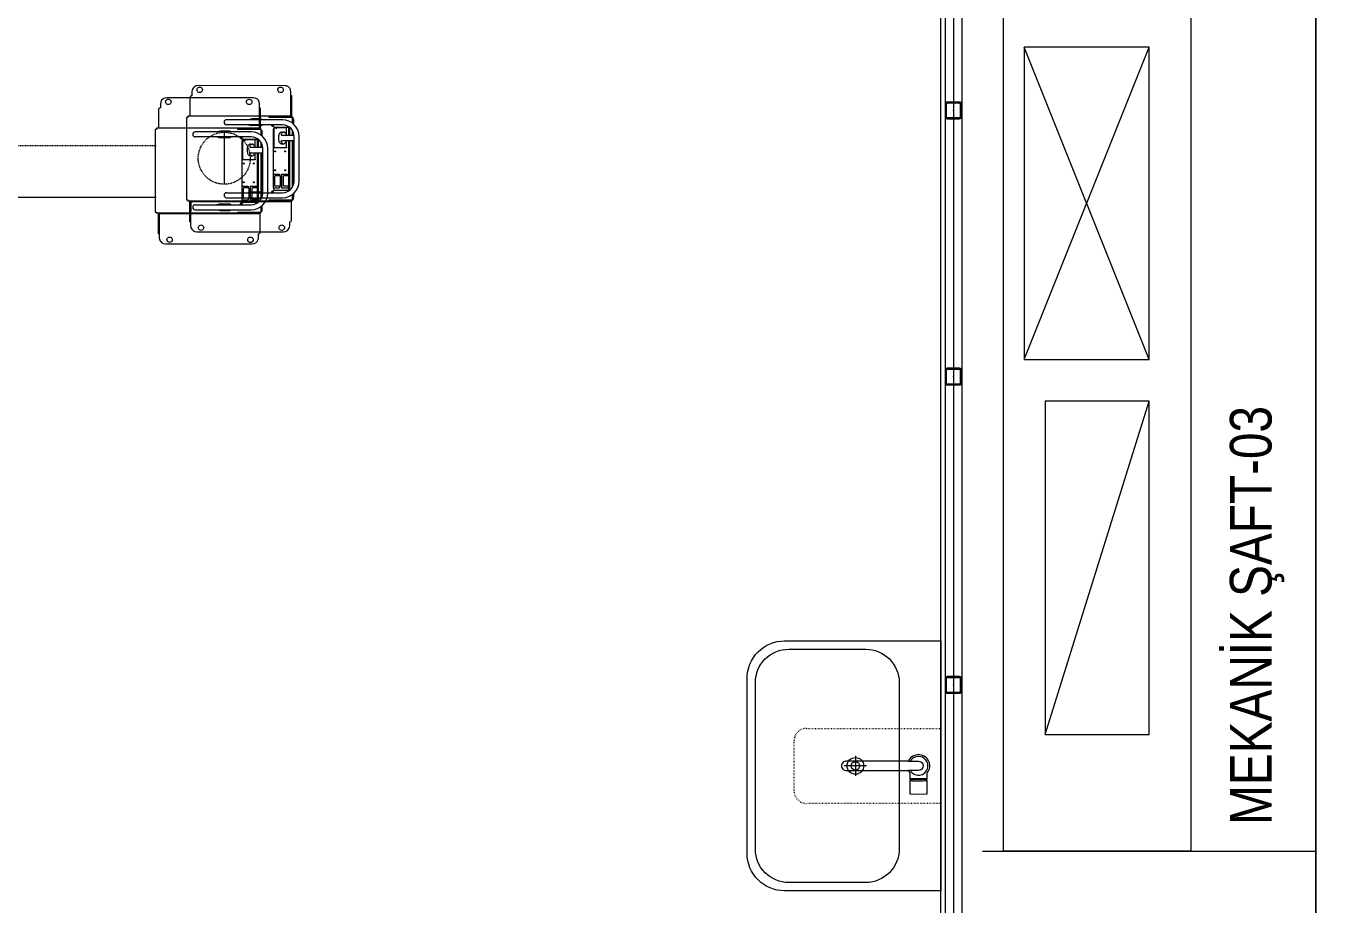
# Model space of a CAD drawing. Extents: x -3709 to 34975, y -230 to 8245.
# Drawn here: x 2491.4 to 2805.8, y 419.6 to 630.6 of the extents above; entities that cross this region are included whole.
import ezdxf

# ---------------------------------------------------------------- set-up
doc = ezdxf.new("R2010")
doc.units = 0
doc.linetypes.add('DOT2', pattern=[0.125, 0, -0.125])
doc.linetypes.add('HIDDEN', pattern=[0.375, 0.25, -0.125])
doc.layers.get('0').update_dxf_attribs({"color": 9, "lineweight": 9})
for name, color, linetype, lineweight in [('01', 9, 'Continuous', 9), ('05V', 9, 'Continuous', 9), ('06D', 9, 'Continuous', 9), ('10', 9, 'Continuous', 9), ('11', 9, 'Continuous', 9), ('20', 9, 'DOT2', 9), ('21', 9, 'Continuous', 9), ('33', 9, 'BATTING', 9), ('B_Ekipman_Zemin', 155, 'Continuous', 9)]:
    doc.layers.add(name, color=color, linetype=linetype, lineweight=lineweight)
doc.styles.add('MuuM_TEXT-STANDART', font='ARIALN.TTF')
doc.linetypes.add('BATTING', pattern='A,0.0001,-0.1,[134,ltypeshp.shx,S=0.1,R=0,X=-0.1,Y=0],-0.2,[134,ltypeshp.shx,S=0.1,R=180,X=0.1,Y=0],-0.1', length=0.4001)

# ---------------------------------------------------------------- blocks, each defined once
blk = doc.blocks.new('A$C6B6E2180')
for points in [[(-2.42, 0), (2.42, 0)], [(0, 2.66), (0, -2.66)]]:
    blk.add_lwpolyline(points)
for radius in [2, 1]:
    blk.add_circle((0, 0), radius)
blk = doc.blocks.new('p-batarya uno')
at = {"linetype": 'Continuous', "elevation": 5.3}
blk.add_lwpolyline([(1959.69, 13727.45), (1962.73, 13727.45), (1962.83, 13727.49), (1962.88, 13727.6), (1962.95, 13729.55), (1962.88, 13731.5), (1962.83, 13731.6), (1962.73, 13731.65), (1959.69, 13731.65), (1959.65, 13731.57), (1959.65, 13731.52), (1959.41, 13731.55), (1959.35, 13731.55), (1959.25, 13731.65), (1957.79, 13731.65), (1957.49, 13731.89), (1956.84, 13732.15), (1956.4, 13732.22), (1956.15, 13732.25), (1955.46, 13732.15), (1954.81, 13731.89), (1954.25, 13731.45), (1953.81, 13730.89), (1953.55, 13730.24), (1953.45, 13729.55), (1953.55, 13728.86), (1953.81, 13728.21), (1954.25, 13727.65), (1954.81, 13727.21), (1955.05, 13727.11), (1955.05, 13712.11), (1955.09, 13711.84), (1955.2, 13711.58), (1955.37, 13711.36), (1955.6, 13711.19), (1955.87, 13711.09), (1956.15, 13711.05), (1956.43, 13711.09), (1956.7, 13711.19), (1956.93, 13711.36), (1957.1, 13711.58), (1957.21, 13711.84), (1957.25, 13712.11), (1957.25, 13712.3), (1957.25, 13712.43), (1957.25, 13712.66), (1957.25, 13713.02), (1957.25, 13713.51), (1957.25, 13714.13), (1957.25, 13727.11), (1957.49, 13727.21), (1957.79, 13727.45), (1959.25, 13727.45), (1959.35, 13727.55), (1959.41, 13727.55), (1959.65, 13727.57), (1959.65, 13727.52), (1959.69, 13727.45)], close=True, dxfattribs=at)
at = {"linetype": 'Continuous'}
blk.add_lwpolyline([(1955.05, 13727.11), (1955.05, 13729.57), (1955.09, 13729.84), (1955.19, 13730.1), (1955.37, 13730.33), (1955.6, 13730.5), (1955.86, 13730.61), (1956.15, 13730.65), (1956.43, 13730.6), (1956.7, 13730.5), (1956.93, 13730.33), (1957.1, 13730.1), (1957.21, 13729.84), (1957.25, 13729.57), (1957.25, 13729.26), (1957.25, 13728.92), (1957.25, 13727.11)], dxfattribs=at)
for points, elevation in [([(1959.25, 13731.65), (1959.25, 13727.45)], 5.3), ([(1959.35, 13727.55), (1959.35, 13731.55)], 5.31), ([(1959.41, 13731.55), (1959.41, 13727.55)], 5.31), ([(1959.69, 13731.65), (1959.72, 13731.57), (1959.74, 13731.45), (1959.75, 13731.36), (1959.76, 13731.25), (1959.78, 13731.01), (1959.81, 13730.55), (1959.82, 13730.06), (1959.83, 13729.55), (1959.82, 13729.06), (1959.81, 13728.54), (1959.79, 13728.16), (1959.78, 13728.09), (1959.76, 13727.84), (1959.75, 13727.74), (1959.74, 13727.65), (1959.73, 13727.58), (1959.72, 13727.52), (1959.69, 13727.45)], 5.3)]:
    blk.add_lwpolyline(points, dxfattribs=dict(at, elevation=elevation))
blk.add_arc((1956.15, 13729.55), 2.25, 299.2676, 240.7324, dxfattribs=at)
blk = doc.blocks.new('shift lavabo plan-60cm')
at = {"ltscale": 2}
for points in [[(0, 0), (60, 0), (60, -37.5, -0.414214), (51, -46.5), (9, -46.5, -0.414214), (0, -37.5)], [(10, -10), (50, -10, -0.414214), (58, -18), (58, -36.5, -0.414214), (50, -44.5), (10, -44.5, -0.414214), (2, -36.5), (2, -18, -0.414214)]]:
    blk.add_lwpolyline(points, format="xyb", close=True, dxfattribs=at)
at = {"layer": '20', "linetype": 'DOT2', "ltscale": 2}
blk.add_lwpolyline([(21, 0), (39, 0), (39, -32.23, -0.414214), (36, -35.23), (24, -35.23, -0.414214), (21, -32.23)], format="xyb", close=True, dxfattribs=at)
blk.add_blockref('p-batarya uno', (-1926.15, -13734.9))
at = {"ltscale": 2}
blk.add_blockref('A$C6B6E2180', (30, -20.5), dxfattribs=at)
blk = doc.blocks.new('Prf-40x40')
for points in [[(1.5, -2), (-1.5, -2, -0.414214), (-2, -1.5), (-2, 1.5, -0.414214), (-1.5, 2), (1.5, 2, -0.414214), (2, 1.5), (2, -1.5, -0.414214)], [(1.5, -1.7), (-1.5, -1.7, -0.414214), (-1.7, -1.5), (-1.7, 1.5, -0.414214), (-1.5, 1.7), (1.5, 1.7, -0.414214), (1.7, 1.5), (1.7, -1.5, -0.414214)]]:
    blk.add_lwpolyline(points, format="xyb", close=True)
blk.add_point((0, 0))
blk = doc.blocks.new('4800makaslift')
for p, q in [((17107.5, 8433.5), (17107.5, 8425.3)), ((17120.4, 8436.4), (17120, 8438.5)), ((17330.5, 8448.4), (17122.5, 8448.5)), ((17132.7, 8440.6), (17133, 8438.5)), ((17314.4, 8436.3), (17314, 8438.4)), ((17326.7, 8440.6), (17327, 8438.4)), ((17345.5, 8433.4), (17344.7, 8438.4)), ((17345.5, 8426.7), (17345.5, 8433.4)), ((17103, 8420), (17103, 8375)), ((17107.5, 8425.3), (17107.5, 8424.4)), ((17345.2, 8375), (17345.5, 8424.8)), ((17345.5, 8424.8), (17345.5, 8426.7)), ((17345.5, 8424.5), (17347, 8424.5)), ((17345.5, 8424.4), (17345.5, 8375)), ((17347, 8424.5), (17347, 8374.2)), ((17095, 8372), (17095, 8174)), ((17098, 8372), (17095, 8372)), ((17346, 8375), (17098, 8375)), ((17098, 8375), (17098, 8372)), ((17342, 8375.5), (17107, 8375.5)), ((17325, 8366.5), (17191.1, 8366.5)), ((17252, 8368.5), (17243, 8366.5)), ((17252, 8366.5), (17252, 8368.5)), ((17271, 8368.5), (17252, 8368.5)), ((17293.4, 8372), (17293.4, 8375)), ((17346, 8373), (17293.4, 8373)), ((17349, 8372), (17293.4, 8372)), ((17346, 8375), (17346, 8373)), ((17349, 8358.4), (17349, 8372)), ((17352, 8355.9), (17352, 8365.5)), ((17325, 8354.5), (17191, 8354.5)), ((17243, 8354.5), (17252, 8352.5)), ((17252, 8352.5), (17252, 8354.5)), ((17271, 8352.5), (17252, 8352.5)), ((17300.8, 8350.9), (17300.6, 8350.5)), ((17301.2, 8353.4), (17301.2, 8352.6)), ((17303.5, 8202), (17303.5, 8344)), ((17334, 8347), (17304.9, 8347)), ((17304.9, 8299), (17304.9, 8347)), ((17306.2, 8349), (17339.5, 8349)), ((17322.8, 8337), (17327.9, 8337)), ((17334.9, 8330.5), (17334.9, 8346.1)), ((17339.6, 8345.5), (17339.6, 8329.5)), ((17340.5, 8344), (17340.5, 8329.5)), ((17342.2, 8344), (17342.2, 8329.5)), ((17349, 8329.5), (17349, 8340.9)), ((17352, 8329.5), (17352, 8333.5)), ((17322.8, 8309), (17327.9, 8309)), ((17323.7, 8329.5), (17352.8, 8329.5)), ((17323.7, 8316.5), (17353, 8316.5)), ((17334.9, 8299.9), (17334.9, 8315.5)), ((17339.6, 8316.5), (17339.6, 8232)), ((17340.5, 8316.5), (17340.5, 8202)), ((17342.2, 8316.5), (17342.2, 8202)), ((17349, 8205.1), (17349, 8316.5)), ((17352, 8212.5), (17352, 8316.5)), ((17353, 8219.5), (17353, 8326.5)), ((17365, 8219.5), (17365, 8326.5)), ((17334, 8299), (17304.9, 8299)), ((17303.5, 8236), (17318.1, 8236)), ((17307, 8207.5), (17307, 8231.5)), ((17319.6, 8232), (17307.3, 8232)), ((17318.2, 8235.9), (17318.2, 8232)), ((17320.1, 8231.6), (17320.1, 8231.5)), ((17320.1, 8207.5), (17320.1, 8231.5)), ((17322.6, 8236), (17322.6, 8203)), ((17322.6, 8236), (17338.3, 8236)), ((17327.3, 8207.5), (17327.3, 8231.5)), ((17339.9, 8232), (17327.5, 8232)), ((17338.4, 8235.9), (17338.4, 8232)), ((17340.4, 8231.6), (17340.4, 8231.5)), ((17340.4, 8207.5), (17340.4, 8231.5)), ((17191, 8191.5), (17325, 8191.5)), ((17191, 8179.5), (17325, 8179.5)), ((17252, 8193.5), (17243, 8191.5)), ((17243, 8179.5), (17252, 8177.5)), ((17252, 8193.5), (17252, 8191.5)), ((17252, 8193.5), (17271, 8193.5)), ((17252, 8179.5), (17252, 8177.5)), ((17252, 8177.5), (17271, 8177.5)), ((17301.2, 8193.4), (17301.2, 8192.6)), ((17303.5, 8203), (17318.1, 8203)), ((17339.5, 8197), (17306.2, 8197)), ((17319.6, 8207), (17307.3, 8207)), ((17318.2, 8207), (17318.2, 8203.1)), ((17322.6, 8203), (17338.3, 8203)), ((17339.9, 8207), (17327.5, 8207)), ((17337.8, 8197), (17338.6, 8197.2)), ((17338.4, 8207), (17338.4, 8203.1)), ((17339.6, 8207), (17339.6, 8200.5)), ((17349, 8174), (17349, 8187.6)), ((17352, 8180.5), (17352, 8190.1)), ((17095, 8174), (17098, 8174)), ((17098, 8174), (17098, 8171)), ((17346, 8171), (17098, 8171)), ((17103, 8121.5), (17103, 8171)), ((17104.5, 8121.6), (17104.5, 8170.8)), ((17104.8, 8170.8), (17104.5, 8121.2)), ((17107, 8170.5), (17342, 8170.5)), ((17293.4, 8174), (17349, 8174)), ((17293.4, 8171), (17293.4, 8174)), ((17346, 8173), (17293.4, 8173)), ((17346, 8171), (17346, 8173)), ((17347, 8126), (17347, 8171.8)), ((17104.5, 8121.5), (17103, 8121.5)), ((17104.5, 8121.2), (17104.5, 8119.3)), ((17104.5, 8119.3), (17104.5, 8112.6)), ((17342.5, 8120.8), (17342.5, 8121.6)), ((17342.5, 8112.5), (17342.5, 8120.8)), ((17104.5, 8112.6), (17105.3, 8107.6)), ((17119.5, 8097.6), (17327.5, 8097.5)), ((17123.4, 8105.4), (17123, 8107.6)), ((17135.7, 8109.7), (17136, 8107.6)), ((17317.4, 8105.4), (17317, 8107.5)), ((17329.7, 8109.6), (17330, 8107.5))]:
    blk.add_line(p, q)
at = {"linetype": 'HIDDEN'}
for p, q in [((16360.7, 8333.6), (17097, 8333.6)), ((17097, 8208.6), (16360.7, 8208.6))]:
    blk.add_line(p, q, dxfattribs=at)
for points in [[(17122.5, 8448.5), (17117.9, 8447.8), (17113.7, 8445.6), (17110.4, 8442.3), (17108.3, 8438.1), (17107.5, 8433.5)], [(17120, 8438.5), (17120.4, 8440.5), (17121.3, 8442.3), (17122.7, 8443.8), (17124.5, 8444.7), (17126.5, 8445), (17128.5, 8444.7), (17130.4, 8443.8), (17131.8, 8442.3), (17132.7, 8440.6)], [(17133, 8438.5), (17132.7, 8436.5), (17131.8, 8434.7), (17130.4, 8433.2), (17128.5, 8432.3), (17126.5, 8432), (17124.5, 8432.3), (17122.7, 8433.2), (17121.3, 8434.7), (17120.4, 8436.4)], [(17314, 8438.4), (17314.4, 8440.5), (17315.3, 8442.3), (17316.7, 8443.7), (17318.5, 8444.6), (17320.5, 8444.9), (17322.5, 8444.6), (17324.4, 8443.7), (17325.8, 8442.3), (17326.7, 8440.6)], [(17327, 8438.4), (17326.7, 8436.4), (17325.8, 8434.6), (17324.4, 8433.2), (17322.5, 8432.3), (17320.5, 8431.9), (17318.5, 8432.3), (17316.7, 8433.2), (17315.3, 8434.6), (17314.4, 8436.3)], [(17344.7, 8438.4), (17342.7, 8442.3), (17339.4, 8445.6), (17335.2, 8447.7), (17330.5, 8448.4)], [(17107.5, 8424.4), (17106.1, 8424.2), (17104.9, 8423.6), (17103.9, 8422.6), (17103.2, 8421.4), (17103, 8420)], [(17299.8, 8353), (17299.9, 8354.2), (17300, 8354.5)], [(17301.4, 8350), (17300.8, 8350.2), (17300.3, 8350.9), (17299.9, 8351.9), (17299.8, 8353)], [(17301.2, 8352.6), (17301.1, 8351.9), (17300.8, 8351.2), (17300.5, 8350.7), (17300.5, 8350.6)], [(17301.3, 8353), (17301.2, 8351.9), (17300.8, 8350.9)], [(17300.9, 8354.5), (17301.1, 8354.1), (17301.2, 8353.4)], [(17301.1, 8354.5), (17301.2, 8354.2), (17301.3, 8353)], [(17303, 8353), (17302.9, 8351.9), (17302.5, 8350.9), (17302, 8350.2), (17301.4, 8350)], [(17302.8, 8354.5), (17302.9, 8354.2), (17303, 8353)], [(17306.2, 8349), (17305.4, 8348.8), (17304.6, 8348), (17304.1, 8346.9), (17303.7, 8345.5), (17303.5, 8344)], [(17311, 8345), (17310.7, 8345.5), (17310.3, 8346), (17309.8, 8346.3), (17309.4, 8346.6), (17309, 8346.8), (17308.6, 8347), (17308.2, 8347)], [(17322.8, 8337), (17321.6, 8336.8), (17320.5, 8336.3), (17319.4, 8335.5), (17318.4, 8334.3), (17317.5, 8332.9), (17316.7, 8331.2), (17316.1, 8329.4), (17315.7, 8327.3), (17315.4, 8325.2)], [(17327.9, 8337), (17326.8, 8336.9), (17325.8, 8336.5), (17324.8, 8335.8), (17323.9, 8334.9), (17323.1, 8333.8), (17322.3, 8332.5)], [(17333.4, 8332.5), (17332.6, 8333.8), (17331.8, 8334.9), (17330.9, 8335.8), (17329.9, 8336.5), (17328.9, 8336.9), (17327.9, 8337)], [(17334.9, 8346.1), (17334.9, 8346.3), (17334.8, 8346.6), (17334.6, 8346.8), (17334.3, 8347), (17334, 8347)], [(17334.6, 8345), (17334.8, 8345.5), (17334.9, 8346), (17334.9, 8346.1)], [(17339.4, 8348), (17338.6, 8348.8), (17337.8, 8349)], [(17339.1, 8348.3), (17339.4, 8347), (17339.6, 8345.5)], [(17340.5, 8344), (17340.3, 8345.5), (17340, 8346.9), (17339.4, 8348)], [(17342.2, 8344), (17342, 8345.5), (17341.6, 8346.9), (17341, 8348), (17340.3, 8348.8), (17339.5, 8349)], [(17315.4, 8325.2), (17315.3, 8323), (17315.4, 8320.8), (17315.7, 8318.7), (17316.1, 8316.6), (17316.7, 8314.8), (17317.5, 8313.1), (17318.4, 8311.7), (17319.4, 8310.5), (17320.5, 8309.7)], [(17320.5, 8309.7), (17321.6, 8309.2), (17322.8, 8309)], [(17322.3, 8332.5), (17322.1, 8331.8), (17322, 8331.1), (17322.1, 8330.6), (17322.4, 8330.1), (17322.8, 8329.8), (17323.2, 8329.6), (17323.7, 8329.5)], [(17322.3, 8313.5), (17322.1, 8314.2), (17322, 8314.9), (17322.1, 8315.5), (17322.4, 8315.9), (17322.8, 8316.2), (17323.2, 8316.4), (17323.7, 8316.5)], [(17322.3, 8313.5), (17323.1, 8312.2), (17323.9, 8311.1), (17324.8, 8310.2), (17325.8, 8309.5), (17326.8, 8309.1), (17327.9, 8309)], [(17327.9, 8309), (17328.9, 8309.1), (17329.9, 8309.5), (17330.9, 8310.2), (17331.8, 8311.1), (17332.6, 8312.2), (17333.4, 8313.5)], [(17333.4, 8332.5), (17333.8, 8331.8), (17334.3, 8331.1), (17334.8, 8330.6), (17335.3, 8330.1), (17335.9, 8329.8), (17336.5, 8329.6), (17337, 8329.5)], [(17333.4, 8313.5), (17333.8, 8314.2), (17334.3, 8314.9), (17334.8, 8315.5), (17335.3, 8315.9), (17335.9, 8316.2), (17336.5, 8316.4), (17337, 8316.5)], [(17306.7, 8290.5), (17306.8, 8290.9), (17306.9, 8291.3), (17307.1, 8291.6), (17307.3, 8291.8), (17307.4, 8291.8)], [(17307.4, 8289.2), (17307.3, 8289.2), (17307.1, 8289.4), (17306.9, 8289.7), (17306.8, 8290.1), (17306.7, 8290.5)], [(17307.4, 8291.8), (17307.5, 8291.8), (17307.8, 8291.6), (17307.9, 8291.3), (17308.1, 8290.9), (17308.1, 8290.5)], [(17308.1, 8290.5), (17308.1, 8290.1), (17307.9, 8289.7), (17307.8, 8289.4), (17307.5, 8289.2), (17307.4, 8289.2)], [(17311, 8301), (17310.7, 8300.5), (17310.3, 8300), (17309.8, 8299.7), (17309.4, 8299.4), (17309, 8299.2), (17308.6, 8299), (17308.2, 8299)], [(17330.8, 8290.5), (17330.9, 8290.9), (17331, 8291.3), (17331.2, 8291.6), (17331.4, 8291.8), (17331.5, 8291.8)], [(17331.5, 8289.2), (17331.4, 8289.2), (17331.2, 8289.4), (17331, 8289.7), (17330.9, 8290.1), (17330.8, 8290.5)], [(17331.5, 8291.8), (17331.7, 8291.8), (17331.9, 8291.6), (17332.1, 8291.3), (17332.2, 8290.9), (17332.2, 8290.5)], [(17332.2, 8290.5), (17332.2, 8290.1), (17332.1, 8289.7), (17331.9, 8289.4), (17331.7, 8289.2), (17331.5, 8289.2)], [(17334.9, 8299.9), (17334.9, 8299.7), (17334.8, 8299.4), (17334.6, 8299.2), (17334.3, 8299), (17334, 8299)], [(17334.6, 8301), (17334.8, 8300.5), (17334.9, 8300), (17334.9, 8299.9)], [(17306.7, 8245.5), (17306.8, 8245.9), (17306.9, 8246.3), (17307.1, 8246.6), (17307.3, 8246.8), (17307.4, 8246.8)], [(17307.4, 8244.2), (17307.3, 8244.2), (17307.1, 8244.4), (17306.9, 8244.7), (17306.8, 8245.1), (17306.7, 8245.5)], [(17307.4, 8246.8), (17307.5, 8246.8), (17307.8, 8246.6), (17307.9, 8246.3), (17308.1, 8245.9), (17308.1, 8245.5)], [(17308.1, 8245.5), (17308.1, 8245.1), (17307.9, 8244.7), (17307.8, 8244.4), (17307.5, 8244.2), (17307.4, 8244.2)], [(17330.8, 8245.5), (17330.9, 8245.9), (17331, 8246.3), (17331.2, 8246.6), (17331.4, 8246.8), (17331.5, 8246.8)], [(17331.5, 8244.2), (17331.4, 8244.2), (17331.2, 8244.4), (17331, 8244.7), (17330.9, 8245.1), (17330.8, 8245.5)], [(17331.5, 8246.8), (17331.7, 8246.8), (17331.9, 8246.6), (17332.1, 8246.3), (17332.2, 8245.9), (17332.2, 8245.5)], [(17332.2, 8245.5), (17332.2, 8245.1), (17332.1, 8244.7), (17331.9, 8244.4), (17331.7, 8244.2), (17331.5, 8244.2)], [(17304.7, 8236), (17304.7, 8236), (17304.8, 8236), (17304.9, 8235.9), (17304.9, 8235.9), (17305, 8235.8)], [(17307.3, 8232), (17307.2, 8232), (17307.1, 8231.9), (17307, 8231.8), (17307, 8231.7), (17307, 8231.5)], [(17318.1, 8236), (17318.1, 8236), (17318.2, 8236), (17318.2, 8235.9), (17318.2, 8235.9)], [(17318.2, 8235.9), (17318.2, 8235.9), (17318.1, 8235.8)], [(17319.6, 8232), (17319.8, 8232), (17319.9, 8231.9), (17320, 8231.9), (17320.1, 8231.7), (17320.1, 8231.6)], [(17324.9, 8236), (17325, 8236), (17325.1, 8236), (17325.1, 8235.9), (17325.2, 8235.9), (17325.2, 8235.8)], [(17327.5, 8232), (17327.4, 8232), (17327.4, 8231.9), (17327.3, 8231.8), (17327.3, 8231.7), (17327.3, 8231.5)], [(17338.3, 8236), (17338.4, 8236), (17338.4, 8236), (17338.4, 8235.9), (17338.4, 8235.9)], [(17338.4, 8235.9), (17338.4, 8235.9), (17338.4, 8235.8)], [(17339.9, 8232), (17340, 8232), (17340.2, 8231.9), (17340.3, 8231.9), (17340.3, 8231.7), (17340.4, 8231.6)], [(17299.8, 8193), (17299.9, 8194.2), (17300.3, 8195.1), (17300.8, 8195.8), (17301.4, 8196)], [(17300, 8191.5), (17299.9, 8191.9), (17299.8, 8193)], [(17300.5, 8195.4), (17300.5, 8195.3), (17300.8, 8194.8), (17301.1, 8194.1), (17301.2, 8193.4)], [(17300.6, 8195.5), (17300.8, 8195.1), (17301.2, 8194.2), (17301.3, 8193)], [(17301.2, 8192.6), (17301.1, 8191.9), (17300.9, 8191.5)], [(17301.3, 8193), (17301.2, 8191.9), (17301.1, 8191.5)], [(17301.4, 8196), (17302, 8195.8), (17302.5, 8195.1), (17302.9, 8194.2), (17303, 8193)], [(17303, 8193), (17302.9, 8191.9), (17302.8, 8191.5)], [(17303.5, 8202), (17303.7, 8200.5), (17304.1, 8199.1), (17304.6, 8198), (17305.4, 8197.2), (17306.2, 8197)], [(17304.7, 8203), (17304.7, 8203), (17304.8, 8203), (17304.9, 8203.1), (17304.9, 8203.1), (17305, 8203.2)], [(17307, 8207.5), (17307, 8207.3), (17307, 8207.2), (17307.1, 8207.1), (17307.2, 8207), (17307.3, 8207)], [(17318.2, 8203.1), (17318.2, 8203.1), (17318.1, 8203.2)], [(17318.1, 8203), (17318.1, 8203), (17318.2, 8203), (17318.2, 8203.1), (17318.2, 8203.1)], [(17319.6, 8207), (17319.8, 8207), (17319.9, 8207.1), (17320, 8207.2), (17320.1, 8207.3), (17320.1, 8207.4), (17320.1, 8207.5)], [(17324.9, 8203), (17325, 8203), (17325.1, 8203), (17325.1, 8203.1), (17325.2, 8203.1), (17325.2, 8203.2)], [(17327.3, 8207.5), (17327.3, 8207.3), (17327.3, 8207.2), (17327.4, 8207.1), (17327.4, 8207), (17327.5, 8207)], [(17338.3, 8203), (17338.4, 8203), (17338.4, 8203), (17338.4, 8203.1), (17338.4, 8203.1)], [(17338.4, 8203.1), (17338.4, 8203.1), (17338.4, 8203.2)], [(17338.6, 8197.2), (17339.4, 8198), (17340, 8199.1), (17340.3, 8200.5), (17340.5, 8202)], [(17339.6, 8200.5), (17339.4, 8199), (17339.1, 8197.7)], [(17339.5, 8197), (17340.3, 8197.2), (17341, 8198), (17341.6, 8199.1), (17342, 8200.5), (17342.2, 8202)], [(17339.9, 8207), (17340, 8207), (17340.2, 8207.1), (17340.3, 8207.2), (17340.3, 8207.3), (17340.4, 8207.4), (17340.4, 8207.5)], [(17123, 8107.6), (17123.3, 8109.6), (17124.3, 8111.4), (17125.7, 8112.8), (17127.5, 8113.7), (17129.5, 8114.1), (17131.5, 8113.7), (17133.3, 8112.8), (17134.8, 8111.4), (17135.7, 8109.7)], [(17317, 8107.5), (17317.3, 8109.5), (17318.3, 8111.3), (17319.7, 8112.8), (17321.5, 8113.7), (17323.5, 8114), (17325.5, 8113.7), (17327.3, 8112.8), (17328.8, 8111.3), (17329.7, 8109.6)], [(17342.5, 8121.6), (17343.9, 8121.8), (17345.2, 8122.4), (17346.2, 8123.4), (17346.8, 8124.6), (17347, 8126)], [(17105.3, 8107.6), (17107.4, 8103.8), (17110.7, 8100.4), (17114.9, 8098.3), (17119.5, 8097.6)], [(17136, 8107.6), (17135.7, 8105.6), (17134.8, 8103.7), (17133.3, 8102.3), (17131.5, 8101.4), (17129.5, 8101.1), (17127.5, 8101.4), (17125.7, 8102.3), (17124.3, 8103.7), (17123.4, 8105.4)], [(17330, 8107.5), (17329.7, 8105.5), (17328.8, 8103.7), (17327.3, 8102.2), (17325.5, 8101.3), (17323.5, 8101), (17321.5, 8101.3), (17319.7, 8102.3), (17318.3, 8103.7), (17317.4, 8105.4)], [(17327.5, 8097.5), (17332.1, 8098.2), (17336.3, 8100.4), (17339.6, 8103.7), (17341.8, 8107.9), (17342.5, 8112.5)]]:
    blk.add_lwpolyline(points)
for centre, radius, start, end in [((17107, 8365.5), 10, 90, 107.3767), ((17191, 8360.5), 6, 90, 270), ((17271, 8360.5), 8, 48.618, 90), ((17325, 8326.5), 40, 0, 90), ((17342, 8365.5), 10, 72.6233, 90), ((17342, 8365.5), 10, 0, 66.2136), ((17271, 8360.5), 8, 270, 311.4517), ((17325, 8326.5), 28, 0, 90), ((17325, 8219.5), 28, 270, 0), ((17325, 8219.5), 40, 270, 0), ((17191, 8185.5), 6, 90, 270), ((17271, 8185.5), 8, 48.5483, 90), ((17271, 8185.5), 8, 270, 311.4517), ((17342, 8180.5), 10, 293.7864, 0), ((17107, 8180.5), 10, 252.6241, 270), ((17342, 8180.5), 10, 270, 287.3759)]:
    blk.add_arc(centre, radius, start, end)

msp = doc.modelspace()

# ---------------------------------------------------------------- linework, layer by layer
for p, q in [((2530.66, 613.44), (2530.66, 608.94)), ((2531.11, 614.79), (2531.11, 613.96)), ((2531.11, 613.96), (2531.11, 613.88)), ((2532.4, 615.07), (2532.36, 615.29)), ((2553.41, 616.28), (2532.61, 616.29)), ((2533.62, 615.5), (2533.66, 615.29)), ((2551.8, 615.07), (2551.76, 615.28)), ((2553.02, 615.49), (2553.06, 615.28)), ((2554.91, 614.78), (2554.83, 615.27)), ((2554.88, 608.94), (2554.91, 613.92)), ((2554.91, 614.11), (2554.91, 614.78)), ((2554.91, 613.92), (2554.91, 614.11)), ((2554.91, 613.89), (2555.06, 613.89)), ((2554.91, 613.87), (2554.91, 608.94)), ((2555.06, 613.89), (2555.06, 608.85)), ((2530.16, 608.64), (2529.86, 608.64)), ((2529.86, 608.64), (2529.86, 588.84)), ((2554.96, 608.94), (2530.16, 608.94)), ((2530.16, 608.94), (2530.16, 608.64)), ((2554.56, 608.99), (2531.06, 608.99)), ((2552.86, 608.09), (2539.47, 608.09)), ((2545.56, 608.29), (2544.66, 608.09)), ((2545.56, 608.09), (2545.56, 608.29)), ((2547.46, 608.29), (2545.56, 608.29)), ((2549.69, 608.64), (2549.69, 608.94)), ((2554.96, 608.74), (2549.69, 608.74)), ((2555.26, 608.64), (2549.69, 608.64)), ((2554.96, 608.94), (2554.96, 608.74)), ((2555.26, 607.28), (2555.26, 608.64)), ((2555.56, 607.02), (2555.56, 607.99)), ((2552.86, 606.89), (2539.46, 606.89)), ((2544.66, 606.89), (2545.55, 606.69)), ((2545.56, 606.69), (2545.56, 606.89)), ((2547.46, 606.69), (2545.56, 606.69)), ((2550.44, 606.52), (2550.41, 606.49)), ((2550.47, 606.78), (2550.47, 606.7)), ((2550.71, 591.64), (2550.71, 605.84)), ((2550.84, 601.34), (2550.84, 606.14)), ((2553.75, 606.14), (2550.84, 606.14)), ((2550.98, 606.34), (2554.3, 606.34)), ((2552.64, 605.14), (2553.14, 605.14)), ((2552.73, 604.39), (2555.63, 604.39)), ((2553.85, 604.48), (2553.85, 606.04)), ((2554.31, 605.99), (2554.31, 604.39)), ((2554.4, 605.84), (2554.4, 604.39)), ((2554.57, 605.84), (2554.57, 604.39)), ((2555.26, 604.39), (2555.26, 605.52)), ((2555.56, 604.39), (2555.56, 604.79)), ((2555.66, 593.39), (2555.66, 604.09)), ((2556.86, 593.39), (2556.86, 604.09)), ((2553.75, 601.34), (2550.84, 601.34)), ((2552.64, 602.34), (2553.14, 602.34)), ((2552.73, 603.09), (2555.66, 603.09)), ((2553.85, 601.43), (2553.85, 602.99)), ((2554.31, 603.09), (2554.31, 594.64)), ((2554.4, 603.09), (2554.4, 591.64)), ((2554.57, 603.09), (2554.57, 591.64)), ((2555.26, 591.95), (2555.26, 603.09)), ((2555.56, 592.69), (2555.56, 603.09)), ((2550.71, 595.04), (2552.16, 595.04)), ((2551.06, 592.19), (2551.06, 594.59)), ((2552.32, 594.64), (2551.08, 594.64)), ((2552.17, 595.03), (2552.17, 594.64)), ((2552.37, 594.6), (2552.37, 594.59)), ((2552.37, 592.19), (2552.37, 594.59)), ((2552.61, 595.04), (2552.61, 591.74)), ((2552.61, 595.04), (2554.19, 595.04)), ((2553.08, 592.19), (2553.08, 594.59)), ((2554.35, 594.64), (2553.11, 594.64)), ((2554.2, 595.03), (2554.2, 594.64)), ((2554.4, 594.6), (2554.4, 594.59)), ((2554.4, 592.19), (2554.4, 594.59)), ((2550.71, 591.74), (2552.16, 591.74)), ((2552.32, 592.14), (2551.08, 592.14)), ((2552.17, 592.14), (2552.17, 591.75)), ((2552.61, 591.74), (2554.19, 591.74)), ((2554.35, 592.14), (2553.11, 592.14)), ((2554.2, 592.14), (2554.2, 591.75)), ((2554.31, 592.14), (2554.31, 591.49)), ((2529.86, 588.84), (2530.16, 588.84)), ((2530.16, 588.84), (2530.16, 588.54)), ((2554.96, 588.54), (2530.16, 588.54)), ((2530.66, 583.59), (2530.66, 588.54)), ((2530.81, 583.6), (2530.81, 588.52)), ((2530.84, 588.52), (2530.81, 583.56)), ((2531.06, 588.49), (2554.56, 588.49)), ((2539.46, 590.59), (2552.86, 590.59)), ((2539.46, 589.39), (2552.86, 589.39)), ((2545.56, 590.79), (2544.66, 590.59)), ((2544.66, 589.39), (2545.55, 589.19)), ((2545.56, 590.79), (2545.56, 590.59)), ((2545.56, 590.79), (2547.46, 590.79)), ((2545.56, 589.39), (2545.56, 589.19)), ((2545.56, 589.19), (2547.46, 589.19)), ((2549.69, 588.84), (2555.26, 588.84)), ((2549.69, 588.54), (2549.69, 588.84)), ((2554.96, 588.74), (2549.69, 588.74)), ((2550.47, 590.78), (2550.47, 590.7)), ((2554.3, 591.14), (2550.98, 591.14)), ((2554.14, 591.14), (2554.22, 591.16)), ((2554.96, 588.54), (2554.96, 588.74)), ((2555.06, 584.03), (2555.06, 588.62)), ((2555.26, 588.84), (2555.26, 590.19)), ((2555.56, 589.49), (2555.56, 590.45)), ((2530.81, 583.59), (2530.66, 583.59)), ((2530.81, 583.56), (2530.81, 583.36)), ((2530.81, 583.36), (2530.81, 582.69)), ((2530.81, 582.69), (2530.89, 582.2)), ((2532.69, 581.98), (2532.66, 582.19)), ((2533.92, 582.41), (2533.96, 582.19)), ((2552.09, 581.97), (2552.06, 582.19)), ((2553.32, 582.4), (2553.36, 582.19)), ((2554.61, 583.51), (2554.61, 583.6)), ((2554.61, 582.69), (2554.61, 583.51)), ((2532.31, 581.19), (2553.11, 581.19))]:
    msp.add_line(p, q)
at = {"lineweight": 0}
msp.add_line((2538.9, 605.11), (2538.9, 592.61), dxfattribs=at)
for points in [[(2531.11, 613.88), (2530.97, 613.85), (2530.85, 613.79), (2530.75, 613.7), (2530.68, 613.57), (2530.66, 613.44)], [(2532.61, 616.29), (2532.15, 616.21), (2531.73, 616), (2531.4, 615.67), (2531.18, 615.25), (2531.11, 614.79)], [(2532.36, 615.29), (2532.39, 615.49), (2532.48, 615.67), (2532.63, 615.81), (2532.81, 615.9), (2533.01, 615.94), (2533.21, 615.9), (2533.39, 615.81), (2533.54, 615.67), (2533.62, 615.5)], [(2533.66, 615.29), (2533.63, 615.08), (2533.54, 614.9), (2533.39, 614.76), (2533.21, 614.67), (2533.01, 614.64), (2532.81, 614.67), (2532.63, 614.76), (2532.48, 614.9), (2532.4, 615.07)], [(2551.76, 615.28), (2551.79, 615.48), (2551.88, 615.66), (2552.03, 615.81), (2552.21, 615.9), (2552.41, 615.93), (2552.61, 615.9), (2552.79, 615.81), (2552.94, 615.66), (2553.02, 615.49)], [(2553.06, 615.28), (2553.03, 615.08), (2552.94, 614.9), (2552.79, 614.75), (2552.61, 614.66), (2552.41, 614.63), (2552.21, 614.66), (2552.03, 614.75), (2551.88, 614.9), (2551.8, 615.07)], [(2554.83, 615.27), (2554.62, 615.66), (2554.29, 615.99), (2553.87, 616.21), (2553.41, 616.28)], [(2550.34, 606.74), (2550.35, 606.85), (2550.36, 606.89)], [(2550.5, 606.44), (2550.44, 606.46), (2550.38, 606.52), (2550.35, 606.62), (2550.34, 606.74)], [(2550.47, 606.7), (2550.46, 606.62), (2550.44, 606.56), (2550.41, 606.5), (2550.4, 606.5)], [(2550.49, 606.74), (2550.48, 606.62), (2550.44, 606.52)], [(2550.45, 606.89), (2550.46, 606.85), (2550.47, 606.78)], [(2550.46, 606.89), (2550.48, 606.85), (2550.49, 606.74)], [(2550.66, 606.74), (2550.65, 606.62), (2550.61, 606.52), (2550.56, 606.46), (2550.5, 606.44)], [(2550.63, 606.89), (2550.65, 606.85), (2550.66, 606.74)], [(2550.98, 606.34), (2550.9, 606.31), (2550.82, 606.24), (2550.76, 606.13), (2550.72, 605.99), (2550.71, 605.84)], [(2551.46, 605.94), (2551.42, 605.99), (2551.38, 606.03), (2551.34, 606.07), (2551.3, 606.1), (2551.26, 606.12), (2551.22, 606.13), (2551.18, 606.14)], [(2552.64, 605.14), (2552.52, 605.12), (2552.4, 605.07), (2552.3, 604.98), (2552.19, 604.87), (2552.11, 604.73), (2552.03, 604.56), (2551.97, 604.37), (2551.92, 604.17), (2551.89, 603.96)], [(2551.89, 603.96), (2551.89, 603.74), (2551.89, 603.52), (2551.92, 603.3), (2551.97, 603.1), (2552.03, 602.91), (2552.11, 602.75), (2552.19, 602.6), (2552.3, 602.49), (2552.4, 602.4)], [(2552.59, 604.69), (2552.56, 604.61), (2552.56, 604.55), (2552.57, 604.49), (2552.6, 604.45), (2552.63, 604.41), (2552.68, 604.39), (2552.73, 604.39)], [(2553.14, 605.14), (2553.04, 605.12), (2552.94, 605.08), (2552.84, 605.02), (2552.75, 604.93), (2552.67, 604.82), (2552.59, 604.69)], [(2553.69, 604.69), (2553.62, 604.82), (2553.54, 604.93), (2553.44, 605.02), (2553.35, 605.08), (2553.25, 605.12), (2553.14, 605.14)], [(2553.69, 604.69), (2553.74, 604.61), (2553.78, 604.55), (2553.84, 604.49), (2553.89, 604.45), (2553.95, 604.41), (2554, 604.39), (2554.06, 604.39)], [(2553.85, 606.04), (2553.84, 606.07), (2553.83, 606.1), (2553.81, 606.12), (2553.79, 606.13), (2553.75, 606.14)], [(2553.82, 605.94), (2553.84, 605.99), (2553.85, 606.03), (2553.85, 606.04)], [(2554.29, 606.24), (2554.22, 606.31), (2554.14, 606.34)], [(2554.27, 606.26), (2554.3, 606.14), (2554.31, 605.99)], [(2554.4, 605.84), (2554.39, 605.99), (2554.35, 606.13), (2554.29, 606.24)], [(2554.57, 605.84), (2554.56, 605.99), (2554.52, 606.13), (2554.46, 606.24), (2554.39, 606.31), (2554.3, 606.34)], [(2551.46, 601.54), (2551.42, 601.48), (2551.38, 601.44), (2551.34, 601.4), (2551.3, 601.37), (2551.26, 601.35), (2551.22, 601.34), (2551.18, 601.34)], [(2552.4, 602.4), (2552.52, 602.35), (2552.64, 602.34)], [(2552.59, 602.79), (2552.56, 602.86), (2552.56, 602.92), (2552.57, 602.98), (2552.6, 603.03), (2552.63, 603.06), (2552.68, 603.08), (2552.73, 603.09)], [(2552.59, 602.79), (2552.67, 602.65), (2552.75, 602.54), (2552.84, 602.45), (2552.94, 602.39), (2553.04, 602.35), (2553.14, 602.34)], [(2553.14, 602.34), (2553.25, 602.35), (2553.35, 602.39), (2553.44, 602.45), (2553.54, 602.54), (2553.62, 602.65), (2553.69, 602.79)], [(2553.69, 602.79), (2553.74, 602.86), (2553.78, 602.92), (2553.84, 602.98), (2553.89, 603.03), (2553.95, 603.06), (2554, 603.08), (2554.06, 603.09)], [(2553.85, 601.43), (2553.84, 601.4), (2553.83, 601.37), (2553.81, 601.35), (2553.79, 601.34), (2553.75, 601.34)], [(2553.82, 601.54), (2553.84, 601.48), (2553.85, 601.44), (2553.85, 601.43)], [(2551.03, 600.49), (2551.03, 600.53), (2551.04, 600.57), (2551.06, 600.6), (2551.09, 600.61), (2551.1, 600.62)], [(2551.1, 600.36), (2551.09, 600.36), (2551.06, 600.37), (2551.04, 600.4), (2551.03, 600.44), (2551.03, 600.49)], [(2551.1, 600.62), (2551.11, 600.61), (2551.13, 600.6), (2551.15, 600.57), (2551.16, 600.53), (2551.17, 600.49)], [(2551.17, 600.49), (2551.16, 600.44), (2551.15, 600.4), (2551.13, 600.37), (2551.11, 600.36), (2551.1, 600.36)], [(2553.44, 600.49), (2553.44, 600.53), (2553.46, 600.57), (2553.48, 600.6), (2553.5, 600.61), (2553.51, 600.62)], [(2553.51, 600.36), (2553.5, 600.36), (2553.48, 600.37), (2553.46, 600.4), (2553.44, 600.44), (2553.44, 600.49)], [(2553.51, 600.62), (2553.52, 600.61), (2553.55, 600.6), (2553.56, 600.57), (2553.58, 600.53), (2553.58, 600.49)], [(2553.58, 600.49), (2553.58, 600.44), (2553.56, 600.4), (2553.55, 600.37), (2553.52, 600.36), (2553.51, 600.36)], [(2550.82, 595.04), (2550.83, 595.04), (2550.84, 595.03), (2550.84, 595.03), (2550.85, 595.02), (2550.85, 595.02)], [(2551.03, 595.99), (2551.03, 596.03), (2551.04, 596.07), (2551.06, 596.1), (2551.09, 596.11), (2551.1, 596.12)], [(2551.1, 595.86), (2551.09, 595.86), (2551.06, 595.87), (2551.04, 595.9), (2551.03, 595.94), (2551.03, 595.99)], [(2551.08, 594.64), (2551.07, 594.63), (2551.07, 594.63), (2551.06, 594.62), (2551.06, 594.6), (2551.06, 594.59)], [(2551.1, 596.12), (2551.11, 596.11), (2551.13, 596.1), (2551.15, 596.07), (2551.16, 596.03), (2551.17, 595.99)], [(2551.17, 595.99), (2551.16, 595.94), (2551.15, 595.9), (2551.13, 595.87), (2551.11, 595.86), (2551.1, 595.86)], [(2552.16, 595.04), (2552.17, 595.04), (2552.17, 595.03), (2552.17, 595.03), (2552.17, 595.03)], [(2552.17, 595.03), (2552.17, 595.02), (2552.17, 595.02)], [(2552.32, 594.64), (2552.33, 594.63), (2552.35, 594.63), (2552.36, 594.62), (2552.36, 594.61), (2552.37, 594.6)], [(2552.85, 595.04), (2552.86, 595.04), (2552.86, 595.03), (2552.87, 595.03), (2552.87, 595.02), (2552.88, 595.02)], [(2553.11, 594.64), (2553.1, 594.63), (2553.09, 594.63), (2553.09, 594.62), (2553.08, 594.6), (2553.08, 594.59)], [(2553.44, 595.99), (2553.44, 596.03), (2553.46, 596.07), (2553.48, 596.1), (2553.5, 596.11), (2553.51, 596.12)], [(2553.51, 595.86), (2553.5, 595.86), (2553.48, 595.87), (2553.46, 595.9), (2553.44, 595.94), (2553.44, 595.99)], [(2553.51, 596.12), (2553.52, 596.11), (2553.55, 596.1), (2553.56, 596.07), (2553.58, 596.03), (2553.58, 595.99)], [(2553.58, 595.99), (2553.58, 595.94), (2553.56, 595.9), (2553.55, 595.87), (2553.52, 595.86), (2553.51, 595.86)], [(2554.19, 595.04), (2554.2, 595.04), (2554.2, 595.03), (2554.2, 595.03), (2554.2, 595.03)], [(2554.2, 595.03), (2554.2, 595.02), (2554.2, 595.02)], [(2554.35, 594.64), (2554.36, 594.63), (2554.37, 594.63), (2554.38, 594.62), (2554.39, 594.61), (2554.4, 594.6)], [(2550.71, 591.64), (2550.72, 591.48), (2550.76, 591.34), (2550.82, 591.23), (2550.9, 591.16), (2550.98, 591.14)], [(2550.82, 591.74), (2550.83, 591.74), (2550.84, 591.74), (2550.84, 591.74), (2550.85, 591.75), (2550.85, 591.76)], [(2551.06, 592.19), (2551.06, 592.17), (2551.06, 592.16), (2551.07, 592.15), (2551.07, 592.14), (2551.08, 592.14)], [(2552.16, 591.74), (2552.17, 591.74), (2552.17, 591.74), (2552.17, 591.74), (2552.17, 591.75)], [(2552.17, 591.75), (2552.17, 591.75), (2552.17, 591.76)], [(2552.32, 592.14), (2552.33, 592.14), (2552.35, 592.14), (2552.36, 592.15), (2552.36, 592.16), (2552.37, 592.18), (2552.37, 592.19)], [(2552.85, 591.74), (2552.86, 591.74), (2552.86, 591.74), (2552.87, 591.74), (2552.87, 591.75), (2552.88, 591.76)], [(2553.08, 592.19), (2553.08, 592.17), (2553.09, 592.16), (2553.09, 592.15), (2553.1, 592.14), (2553.11, 592.14)], [(2554.19, 591.74), (2554.2, 591.74), (2554.2, 591.74), (2554.2, 591.74), (2554.2, 591.75)], [(2554.2, 591.75), (2554.2, 591.75), (2554.2, 591.76)], [(2554.22, 591.16), (2554.29, 591.23), (2554.35, 591.34), (2554.39, 591.48), (2554.4, 591.64)], [(2554.31, 591.49), (2554.3, 591.33), (2554.27, 591.21)], [(2554.3, 591.14), (2554.39, 591.16), (2554.46, 591.23), (2554.52, 591.34), (2554.56, 591.48), (2554.57, 591.64)], [(2554.35, 592.14), (2554.36, 592.14), (2554.37, 592.14), (2554.38, 592.15), (2554.39, 592.16), (2554.4, 592.18), (2554.4, 592.19)], [(2550.34, 590.74), (2550.35, 590.85), (2550.38, 590.95), (2550.44, 591.01), (2550.5, 591.04)], [(2550.36, 590.59), (2550.35, 590.62), (2550.34, 590.74)], [(2550.4, 590.97), (2550.41, 590.97), (2550.44, 590.92), (2550.46, 590.85), (2550.47, 590.78)], [(2550.41, 590.98), (2550.44, 590.95), (2550.48, 590.85), (2550.49, 590.74)], [(2550.47, 590.7), (2550.46, 590.62), (2550.45, 590.59)], [(2550.49, 590.74), (2550.48, 590.62), (2550.46, 590.59)], [(2550.5, 591.04), (2550.56, 591.01), (2550.61, 590.95), (2550.65, 590.85), (2550.66, 590.74)], [(2550.66, 590.74), (2550.65, 590.62), (2550.63, 590.59)], [(2530.89, 582.2), (2531.09, 581.81), (2531.43, 581.48), (2531.84, 581.27), (2532.31, 581.19)], [(2532.66, 582.19), (2532.69, 582.39), (2532.78, 582.57), (2532.93, 582.72), (2533.11, 582.81), (2533.31, 582.84), (2533.51, 582.81), (2533.69, 582.72), (2533.83, 582.57), (2533.92, 582.41)], [(2533.96, 582.19), (2533.93, 581.99), (2533.83, 581.81), (2533.69, 581.67), (2533.51, 581.57), (2533.31, 581.54), (2533.11, 581.57), (2532.93, 581.67), (2532.78, 581.81), (2532.69, 581.98)], [(2552.06, 582.19), (2552.09, 582.39), (2552.18, 582.57), (2552.33, 582.71), (2552.51, 582.8), (2552.71, 582.84), (2552.91, 582.8), (2553.09, 582.71), (2553.23, 582.57), (2553.32, 582.4)], [(2553.36, 582.19), (2553.33, 581.99), (2553.23, 581.8), (2553.09, 581.66), (2552.91, 581.57), (2552.71, 581.54), (2552.51, 581.57), (2552.33, 581.66), (2552.18, 581.8), (2552.09, 581.97)], [(2553.11, 581.19), (2553.57, 581.26), (2553.99, 581.47), (2554.32, 581.8), (2554.54, 582.22), (2554.61, 582.69)], [(2554.61, 583.6), (2554.75, 583.62), (2554.87, 583.68), (2554.97, 583.78), (2555.04, 583.9), (2555.06, 584.03)]]:
    msp.add_lwpolyline(points)
at = {"linetype": 'HIDDEN', "lineweight": 0}
msp.add_circle((2538.9, 598.86), 6.25, dxfattribs=at)
for centre, radius, start, end in [((2531.06, 607.99), 1, 90, 107.3759), ((2539.46, 607.49), 0.6, 90, 270), ((2547.46, 607.49), 0.8, 48.6203, 90), ((2552.86, 604.09), 4, 0, 90), ((2554.56, 607.99), 1, 72.6241, 90), ((2554.56, 607.99), 1, 0, 66.2136), ((2547.46, 607.49), 0.8, 270, 311.4517), ((2552.86, 604.09), 2.8, 0, 90), ((2552.86, 593.39), 2.8, 270, 0), ((2552.86, 593.39), 4, 270, 0), ((2531.06, 589.49), 1, 252.6241, 270), ((2539.46, 589.99), 0.6, 90, 270), ((2547.46, 589.99), 0.8, 48.5483, 90), ((2547.46, 589.99), 0.8, 270, 311.4517), ((2554.56, 589.49), 1, 270, 287.3759), ((2554.56, 589.49), 1, 293.7864, 0)]:
    msp.add_arc(centre, radius, start, end)
at = {"layer": '01'}
for points in [[(3400.84, 312.5), (2800.84, 312.5), (2800.84, 662.5), (3400.84, 662.5), (3400.84, 622.5), (2850.84, 622.5), (2850.84, 352.5), (3400.84, 352.5)], [(3400.84, 662.5), (2800.84, 662.5), (2800.84, 312.5), (3400.84, 312.5), (3400.84, 352.5), (2850.84, 352.5), (2850.84, 622.5), (3400.84, 622.5)]]:
    msp.add_lwpolyline(points, close=True, dxfattribs=at)
at = {"layer": '06D'}
for points in [[(2800.84, 754), (2715.84, 754), (2715.84, 332.5)], [(2730.84, 550.56), (2760.84, 625.56)], [(2760.84, 550.56), (2730.84, 625.56)], [(2735.84, 460.56), (2760.84, 540.56)], [(2720.84, 432.5), (2800.84, 432.5)]]:
    msp.add_lwpolyline(points, dxfattribs=at)
for points in [[(2770.84, 432.5), (2725.84, 432.5), (2725.84, 722.5), (2770.84, 722.5)], [(2730.84, 550.56), (2760.84, 550.56), (2760.84, 625.56), (2730.84, 625.56)], [(2735.84, 460.56), (2760.84, 460.56), (2760.84, 540.56), (2735.84, 540.56)]]:
    msp.add_lwpolyline(points, close=True, dxfattribs=at)
at = {"layer": '11'}
msp.add_lwpolyline([(2711.84, 332.5), (2710.84, 332.5), (2710.84, 759.5), (2711.84, 759.5)], close=True, dxfattribs=at)
at = {"layer": '33', "ltscale": 0.2}
msp.add_lwpolyline([(2800.84, 756.5), (2713.84, 756.5), (2713.84, 332.6)], dxfattribs=at)

# ---------------------------------------------------------------- block references
at = {"layer": '05V', "extrusion": (0, 0, -1), "xscale": -1, "zscale": -1, "rotation": 89.99999999999993}
msp.add_blockref('shift lavabo plan-60cm', (-2710.84, 483), dxfattribs=at)
at = {"layer": '10', "xscale": -1, "rotation": 90}
for p in [(2713.84, 610.35), (2713.84, 546.43), (2713.84, 472.43)]:
    msp.add_blockref('Prf-40x40', p, dxfattribs=at)
at = {"layer": 'B_Ekipman_Zemin', "xscale": 0.1, "yscale": 0.1, "zscale": 0.1}
msp.add_blockref('4800makaslift', (812.83, -231.46), dxfattribs=at)

# ---------------------------------------------------------------- texts
at = {"layer": '21', "style": 'MuuM_TEXT-STANDART'}
msp.add_text('MEKANİK ŞAFT-03', height=10, rotation=90, dxfattribs=at).set_placement((2790.2, 438.83))

doc.saveas('drawing.dxf')
